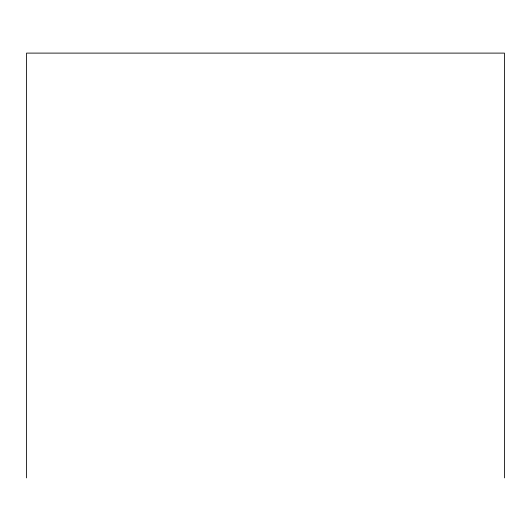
<?xml version="1.0" encoding="UTF-8"?>
<svg xmlns="http://www.w3.org/2000/svg" width="531" height="531" viewBox="0 0 531 531"><rect width="100%" height="100%" fill="white"/><g stroke="black" fill="none" stroke-linecap="round" stroke-linejoin="round"><path stroke-width="0.8" d="M504.45 477.893L504.45 53.107L26.55 53.107L26.55 477.893"/></g></svg>
